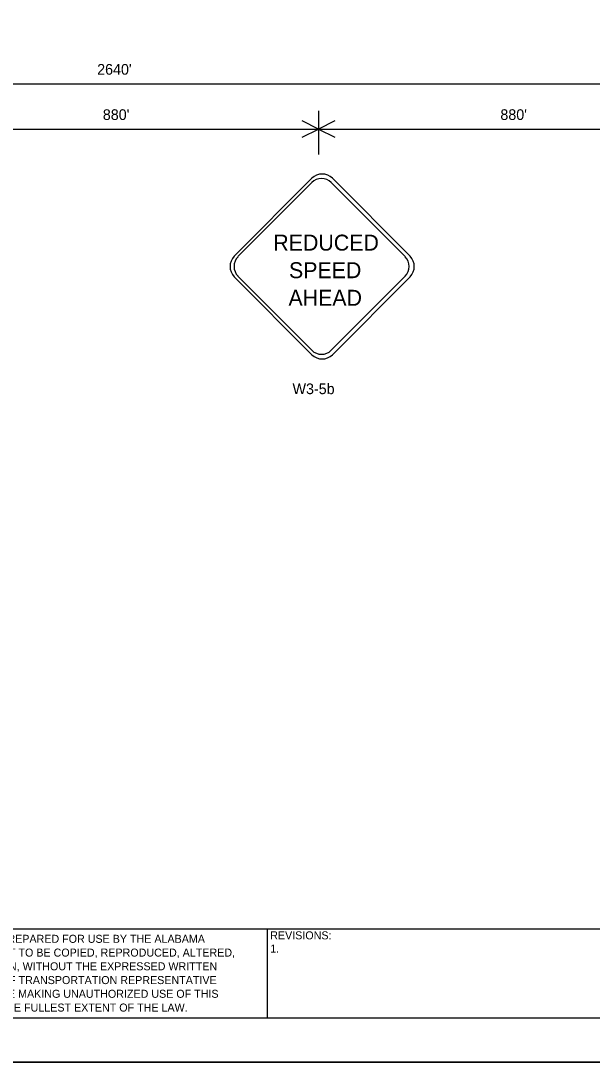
# Model space of a CAD drawing. Extents: x 0 to 34, y 0 to 22.
# Drawn here: x 8.64 to 15.06, y 0 to 11.71 of the extents above; entities that cross this region are included whole.
import ezdxf

# ---------------------------------------------------------------- set-up
doc = ezdxf.new("R2010")
doc.units = 0
for name, color, linetype in [('Level 1', 7, 'Continuous'), ('PlotBorder', 7, 'Continuous'), ('SHT-BNDRY', 7, 'Continuous'), ('SHT-FENCE', 7, 'Continuous'), ('Title_Box', 7, 'Continuous')]:
    doc.layers.add(name, color=color, linetype=linetype)

msp = doc.modelspace()

# ---------------------------------------------------------------- linework, layer by layer
at = {"layer": 'Level 1'}
for p, q in [((3.043, 11.002), (29.853, 11.002)), ((9.847, 11.004), (9.847, 11.002)), ((11.98, 10.696), (11.98, 10.206)), ((11.98, 10.696), (11.98, 10.309)), ((3.043, 10.493), (29.853, 10.493)), ((11.98, 10.495), (11.98, 10.493)), ((11.907, 9.939), (11.034, 9.063)), ((11.906, 9.89), (11.076, 9.058)), ((12.954, 9.058), (12.124, 9.89)), ((13.01, 9.063), (12.137, 9.939)), ((11.034, 8.832), (11.907, 7.956)), ((11.076, 8.838), (11.906, 8.006)), ((12.124, 8.006), (12.954, 8.838)), ((12.137, 7.956), (13.01, 8.832))]:
    msp.add_line(p, q, dxfattribs=at)
for points in [[(11.797, 10.401), (11.98, 10.493), (11.797, 10.584)], [(12.163, 10.584), (11.98, 10.493), (12.163, 10.401)]]:
    msp.add_lwpolyline(points, dxfattribs=at)
for centre, major_axis, start_param, end_param in [((12.022, 9.824), (0, -0.163), 2.356194, 3.926991), ((12.015, 9.781), (0, -0.155), 2.356194, 3.926991), ((11.149, 8.947), (0, -0.163), 3.926991, 5.497787), ((11.186, 8.948), (0, -0.155), 3.926991, 5.497787), ((12.845, 8.948), (0, 0.155), 3.926991, 5.497787), ((12.895, 8.947), (0, 0.163), 3.926991, 5.497787), ((12.015, 8.115), (0, -0.155), 5.497787, 7.068583), ((12.022, 8.071), (0, -0.163), 5.497787, 7.068583)]:
    msp.add_ellipse(centre, major_axis=major_axis, ratio=0.996122, start_param=start_param, end_param=end_param, dxfattribs=at)
at = {"layer": 'PlotBorder'}
msp.add_lwpolyline([(0, 0.001), (34, 0.001), (34, 22.001), (0, 22.001)], close=True, dxfattribs=at)
at = {"layer": 'SHT-BNDRY'}
msp.add_line((11.408, 0.501), (11.408, 1.502), dxfattribs=at)
msp.add_lwpolyline([(1.25, 0.501), (33.5, 0.501), (33.5, 21.501), (1.25, 21.501)], close=True, dxfattribs=at)
msp.add_lwpolyline([(1.25, 1.502), (33.5, 1.502)], dxfattribs=at)
at = {"layer": 'SHT-FENCE'}
msp.add_lwpolyline([(0, 22.001), (34, 22.001), (34, 0.001), (0, 0.001)], close=True, dxfattribs=at)

# ---------------------------------------------------------------- texts
at = {"layer": 'Level 1'}
for s, height, p in [("2640'", 0.12, (9.493, 11.104)), ("880'", 0.12, (9.557, 10.595)), ("880'", 0.12, (14.025, 10.595)), ('REDUCED', 0.1794, (11.473, 9.126)), ('SPEED', 0.1794, (11.649, 8.816)), ('AHEAD', 0.1794, (11.643, 8.506)), ('W3-5b', 0.12, (11.689, 7.512))]:
    msp.add_text(s, height=height, dxfattribs=at).set_placement(p)
at = {"layer": 'Title_Box'}
for s, p in [('THIS DRAWING REPRESENTS DESIGNS PREPARED FOR USE BY THE ALABAMA ', (6.057, 1.343)), ('REVISIONS:', (11.438, 1.382)), ('1.', (11.438, 1.232)), ('DEPARTMENT OF TRANSPORTATION AND IS NOT TO BE COPIED, REPRODUCED, ALTERED,', (5.68, 1.188)), ('OR USED BY ANYONE, OR ANY ORGANIZATION, WITHOUT THE EXPRESSED WRITTEN ', (5.827, 1.034)), ('CONSENT OF THE ALABAMA DEPARTMENT OF TRANSPORTATION REPRESENTATIVE ', (5.848, 0.879)), ('AUTHORIZED TO APPROVE THIS USE. ANYONE MAKING UNAUTHORIZED USE OF THIS ', (5.809, 0.725)), ('DRAWING MAY BE PROSECUTED TO THE FULLEST EXTENT OF THE LAW.', (6.224, 0.57))]:
    msp.add_text(s, height=0.09, dxfattribs=at).set_placement(p)

doc.saveas('drawing.dxf')
